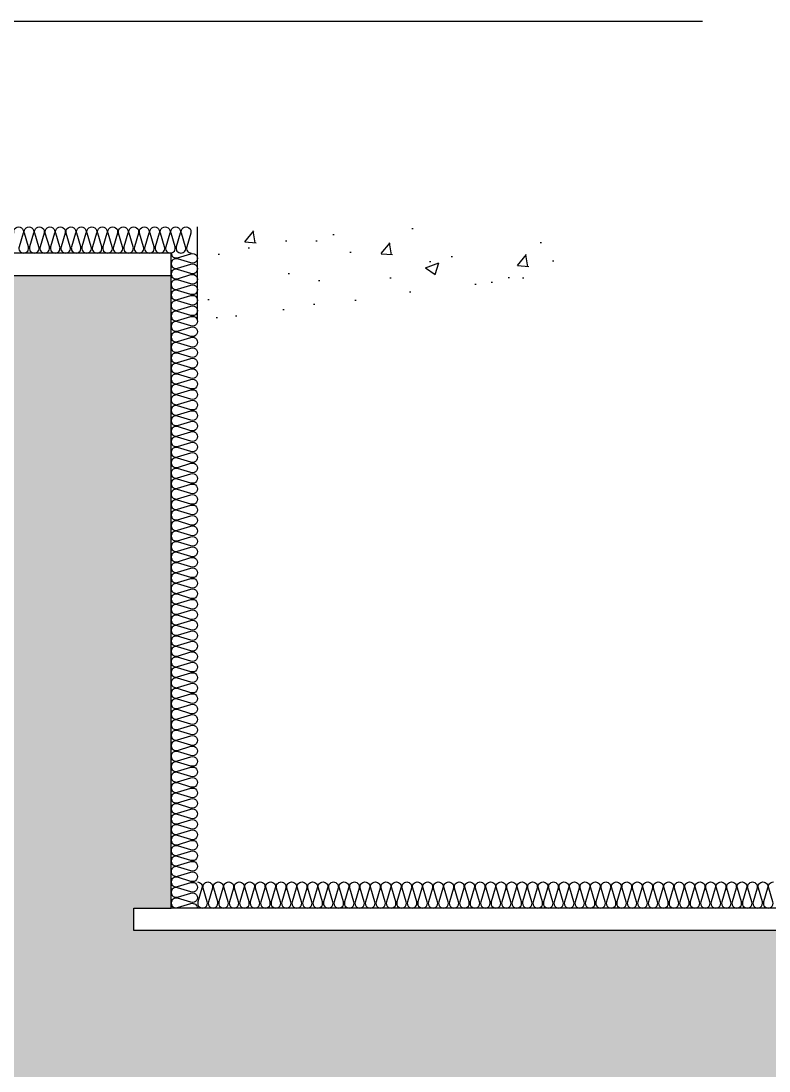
# Model space of a CAD drawing. Header units: millimetres. Extents: x 17311 to 801382, y -242618 to -104888.
# Drawn here: x 368339 to 370339, y -204284 to -201479 of the extents above; entities that cross this region are included whole.
import ezdxf

# ---------------------------------------------------------------- set-up
doc = ezdxf.new("R2010")
doc.units = ezdxf.units.MM
doc.header["$LTSCALE"] = 250
for name, color, linetype in [('A-FIN', 6, 'Continuous'), ('A-HAT', 252, 'Continuous'), ('A-버림CONC', 4, 'Continuous'), ('ISL', 251, 'Continuous'), ('지반', 254, 'Continuous')]:
    doc.layers.add(name, color=color, linetype=linetype)

msp = doc.modelspace()

# ---------------------------------------------------------------- hatches: boundary and pattern name
at = {"layer": 'A-HAT', "transparency": 33554687}
h = msp.add_hatch(dxfattribs=at)
h.set_pattern_fill('AR-CONC', color=256, scale=2)
h.set_pattern_definition([(50, (-418827.55, -236158.4), (364.36934, -31.87817), [38.1, -419.1]), (355, (-418827.55, -236158.4), (-70.48684, 382.11369), [30.48, -335.28117]), (100.451445, (-418797.2, -236161.07), (293.8825, 350.2355), [32.38002, -356.18049]), (46.1842, (-418827.55, -236056.8), (542.15808, -84.08466), [57.15, -628.65]), (96.63556, (-418782.37, -236063.8), (474.80827, 494.85225), [48.57005, -534.2712]), (351.18415, (-418827.55, -236056.8), (474.80827, 494.85225), [45.71993, -502.91946]), (21, (-418776.75, -236082.2), (303.22878, -204.5304), [38.1, -419.1]), (326, (-418776.75, -236082.2), (123.60406, 368.37593), [30.48, -335.28]), (71.451445, (-418751.48, -236099.26), (426.83284, 163.84554), [32.38002, -356.17988]), (37.5, (-418827.55, -236158.41), (6.177207, 169.110078), [0, -331.216, 0, -340.36, 0, -336.55]), (7.5, (-418827.55, -236158.41), (133.639325, 200.36115), [0, -194.056, 0, -323.596, 0, -128.27]), (327.5, (-418940.83, -236158.41), (271.18119, -11.457488), [0, -127, 0, -396.24, 0, -525.78]), (317.5, (-418991.63, -236158.4), (296.25836, 50.85298), [0, -165.1, 0, -263.144, 0, -373.38])])
h.paths.add_polyline_path([(369860.7, -202279.5), (369860.7, -202029.5), (368810.7, -202029.5), (368810.7, -202279.5)])
at = {"layer": '지반'}
h = msp.add_hatch(dxfattribs=at)
h.set_pattern_fill('EARTH', color=251, scale=70, angle=45)
h.paths.add_polyline_path([(230117.6, -201879.5), (230117.6, -213174), (380882.4, -213174), (380882.4, -201579.5), (370730.7, -201579.5), (370730.7, -201786.8), (370560.7, -201786.8), (370560.7, -202209.5), (371880.7, -202209.5), (371880.7, -203849.5), (371980.7, -203849.5), (371980.7, -203909.5), (368640.7, -203909.5), (368640.7, -203849.5), (368740.7, -203849.5), (368740.7, -202159.5), (364230.7, -202159.5), (364230.7, -202599.5), (364330.7, -202599.5), (364330.7, -202659.5), (363390.7, -202659.5), (363390.7, -202599.5), (363490.7, -202599.5), (363490.7, -202099.5), (362430.7, -202099.5), (362430.7, -203699.5), (362530.7, -203699.5), (362530.7, -203759.5), (358060.7, -203759.5), (358060.7, -203699.5), (358160.7, -203699.5), (358160.7, -202089.5), (351710.7, -202089.5), (351710.7, -204659.5), (351810.7, -204659.5), (351810.7, -204719.5), (347110.7, -204719.5), (347110.7, -204659.5), (347210.7, -204659.5), (347210.7, -202089.5), (340910.7, -202089.5), (340910.7, -204659.5), (341010.7, -204659.5), (341010.7, -204719.5), (336310.7, -204719.5), (336310.7, -204659.5), (336410.7, -204659.5), (336410.7, -202089.5), (330110.7, -202089.5), (330110.7, -204659.5), (330210.7, -204659.5), (330210.7, -204719.5), (325510.7, -204719.5), (325510.7, -204659.5), (325610.7, -204659.5), (325610.7, -202089.5), (319310.7, -202089.5), (319310.7, -203829.5), (319410.7, -203829.5), (319410.7, -203889.5), (314710.7, -203889.5), (314710.7, -203829.5), (314810.7, -203829.5), (314810.7, -202089.5), (308510.7, -202089.5), (308510.7, -203829.5), (308610.7, -203829.5), (308610.7, -203889.5), (303910.7, -203889.5), (303910.7, -203829.5), (304010.7, -203829.5), (304010.7, -202089.5), (297560.7, -202089.5), (297560.7, -203699.5), (297660.7, -203699.5), (297660.7, -203759.5), (293190.7, -203759.5), (293190.7, -203699.5), (293290.7, -203699.5), (293290.7, -203259.5), (286980.7, -203259.5), (286980.7, -204099.5), (287080.7, -204099.5), (287080.7, -204159.5), (283740.7, -204159.5), (283740.7, -204099.5), (283840.7, -204099.5), (283840.7, -202459.5), (285160.7, -202459.5), (285160.7, -202086.8), (284990.7, -202086.8), (284990.7, -201829.5), (283110.7, -201829.5), (283110.7, -202079.5), (283160.7, -202079.5), (283160.7, -202139.5), (282910.7, -202139.5), (282910.7, -202079.5), (282960.7, -202079.5), (282960.7, -201979.5), (271560.7, -201979.5), (271560.7, -201879.5)])

# ---------------------------------------------------------------- linework, layer by layer
at = {"layer": 'A-FIN'}
msp.add_line((364060.7, -201479.5), (370160.7, -201479.5), dxfattribs=at)
at = {"layer": 'A-HAT', "transparency": 33554687}
msp.add_line((368810.7, -202279.5), (368810.7, -202029.5), dxfattribs=at)
at = {"layer": 'A-버림CONC'}
for points in [[(364230.7, -202159.5), (368740.7, -202159.5)], [(371880.7, -203849.5), (371980.7, -203849.5), (371980.7, -203909.5), (368640.7, -203909.5), (368640.7, -203849.5), (368740.7, -203849.5)]]:
    msp.add_lwpolyline(points, dxfattribs=at)
at = {"layer": 'ISL'}
for points in [[(368320.3, -202046.4, -1.372593), (368345, -202046.4), (368334.3, -202082.5, 0.509267), (368346.7, -202099.5, 0.509267), (368359, -202082.5), (368348.3, -202046.4, -1.372593), (368373, -202046.4), (368362.3, -202082.5, 0.509267), (368374.7, -202099.5, 0.509267), (368387, -202082.5), (368376.3, -202046.4, -1.372593), (368401, -202046.4), (368390.3, -202082.5, 0.509267), (368402.7, -202099.5, 0.509267), (368415, -202082.5), (368404.3, -202046.4, -1.372593), (368429, -202046.4), (368418.3, -202082.5, 0.509267), (368430.7, -202099.5, 0.509267), (368443, -202082.5), (368432.3, -202046.4, -1.372593), (368457, -202046.4), (368446.3, -202082.5, 0.509267), (368458.7, -202099.5, 0.509267), (368471, -202082.5), (368460.3, -202046.4, -1.372593), (368485, -202046.4), (368474.3, -202082.5, 0.509267), (368486.7, -202099.5, 0.509267), (368499, -202082.5), (368488.3, -202046.4, -1.372593), (368513, -202046.4), (368502.3, -202082.5, 0.509267), (368514.7, -202099.5, 0.509267), (368527, -202082.5), (368516.3, -202046.4, -1.372593), (368541, -202046.4), (368530.3, -202082.5, 0.509267), (368542.7, -202099.5, 0.509267), (368555, -202082.5), (368544.3, -202046.4, -1.372593), (368569, -202046.4), (368558.3, -202082.5, 0.509267), (368570.7, -202099.5, 0.509267), (368583, -202082.5), (368572.3, -202046.4, -1.372593), (368597, -202046.4), (368586.3, -202082.5, 0.509267), (368598.7, -202099.5, 0.509267), (368611, -202082.5), (368600.3, -202046.4, -1.372593), (368625, -202046.4), (368614.3, -202082.5, 0.509267), (368626.7, -202099.5, 0.509267), (368639, -202082.5), (368628.3, -202046.4, -1.372593), (368653, -202046.4), (368642.3, -202082.5, 0.509267), (368654.7, -202099.5, 0.509267), (368667, -202082.5), (368656.3, -202046.4, -1.372593), (368681, -202046.4), (368670.3, -202082.5, 0.509267), (368682.7, -202099.5, 0.509267), (368695, -202082.5), (368684.3, -202046.4, -1.372593), (368709, -202046.4), (368698.3, -202082.5, 0.509267), (368710.7, -202099.5, 0.509267), (368723, -202082.5), (368712.3, -202046.4, -1.372593), (368737, -202046.4), (368726.3, -202082.5, 0.509267), (368738.7, -202099.5, 0.509267), (368751, -202082.5), (368740.3, -202046.4, -1.372593), (368765, -202046.4), (368754.3, -202082.5, 0.509267), (368766.7, -202099.5, 0.509267), (368779, -202082.5), (368768.3, -202046.4, -1.372593), (368793, -202046.4), (368782.3, -202082.5, 0.509267), (368794.7, -202099.5)], [(368740.7, -202099.5, 0.509267), (368757.6, -202111.9), (368793.7, -202101.1, -1.372593), (368793.7, -202125.9), (368757.6, -202115.1, 0.509267), (368740.7, -202127.5, 0.509267), (368757.6, -202139.9), (368793.7, -202129.1, -1.372593), (368793.7, -202153.9), (368757.6, -202143.1, 0.509267), (368740.7, -202155.5, 0.509267), (368757.6, -202167.9), (368793.7, -202157.1, -1.372593), (368793.7, -202181.9), (368757.6, -202171.1, 0.509267), (368740.7, -202183.5, 0.509267), (368757.6, -202195.9), (368793.7, -202185.1, -1.372593), (368793.7, -202209.9), (368757.6, -202199.1, 0.509267), (368740.7, -202211.5, 0.509267), (368757.6, -202223.9), (368793.7, -202213.1, -1.372593), (368793.7, -202237.9), (368757.6, -202227.1, 0.509267), (368740.7, -202239.5, 0.509267), (368757.6, -202251.9), (368793.7, -202241.1, -1.372593), (368793.7, -202265.9), (368757.6, -202255.1, 0.509267), (368740.7, -202267.5, 0.509267), (368757.6, -202279.9), (368793.7, -202269.1, -1.372593), (368793.7, -202293.9), (368757.6, -202283.1, 0.509267), (368740.7, -202295.5, 0.509267), (368757.6, -202307.9), (368793.7, -202297.1, -1.372593), (368793.7, -202321.9), (368757.6, -202311.1, 0.509267), (368740.7, -202323.5, 0.509267), (368757.6, -202335.9), (368793.7, -202325.1, -1.372593), (368793.7, -202349.9), (368757.6, -202339.1, 0.509267), (368740.7, -202351.5, 0.509267), (368757.6, -202363.9), (368793.7, -202353.1, -1.372593), (368793.7, -202377.9), (368757.6, -202367.1, 0.509267), (368740.7, -202379.5, 0.509267), (368757.6, -202391.9), (368793.7, -202381.1, -1.372593), (368793.7, -202405.9), (368757.6, -202395.1, 0.509267), (368740.7, -202407.5, 0.509267), (368757.6, -202419.9), (368793.7, -202409.1, -1.372593), (368793.7, -202433.9), (368757.6, -202423.1, 0.509267), (368740.7, -202435.5, 0.509267), (368757.6, -202447.9), (368793.7, -202437.1, -1.372593), (368793.7, -202461.9), (368757.6, -202451.1, 0.509267), (368740.7, -202463.5, 0.509267), (368757.6, -202475.9), (368793.7, -202465.1, -1.372593), (368793.7, -202489.9), (368757.6, -202479.1, 0.509267), (368740.7, -202491.5, 0.509267), (368757.6, -202503.9), (368793.7, -202493.1, -1.372593), (368793.7, -202517.9), (368757.6, -202507.1, 0.509267), (368740.7, -202519.5, 0.509267), (368757.6, -202531.9), (368793.7, -202521.1, -1.372593), (368793.7, -202545.9), (368757.6, -202535.1, 0.509267), (368740.7, -202547.5, 0.509267), (368757.6, -202559.9), (368793.7, -202549.1, -1.372593), (368793.7, -202573.9), (368757.6, -202563.1, 0.509267), (368740.7, -202575.5, 0.509267), (368757.6, -202587.9), (368793.7, -202577.1, -1.372593), (368793.7, -202601.9), (368757.6, -202591.1, 0.509267), (368740.7, -202603.5, 0.509267), (368757.6, -202615.9), (368793.7, -202605.1, -1.372593), (368793.7, -202629.9), (368757.6, -202619.1, 0.509267), (368740.7, -202631.5, 0.509267), (368757.6, -202643.9), (368793.7, -202633.1, -1.372593), (368793.7, -202657.9), (368757.6, -202647.1, 0.509267), (368740.7, -202659.5, 0.509267), (368757.6, -202671.9), (368793.7, -202661.1, -1.372593), (368793.7, -202685.9), (368757.6, -202675.1, 0.509267), (368740.7, -202687.5, 0.509267), (368757.6, -202699.9), (368793.7, -202689.1, -1.372593), (368793.7, -202713.9), (368757.6, -202703.1, 0.509267), (368740.7, -202715.5, 0.509267), (368757.6, -202727.9), (368793.7, -202717.1, -1.372593), (368793.7, -202741.9), (368757.6, -202731.1, 0.509267), (368740.7, -202743.5, 0.509267), (368757.6, -202755.9), (368793.7, -202745.1, -1.372593), (368793.7, -202769.9), (368757.6, -202759.1, 0.509267), (368740.7, -202771.5, 0.509267), (368757.6, -202783.9), (368793.7, -202773.1, -1.372593), (368793.7, -202797.9), (368757.6, -202787.1, 0.509267), (368740.7, -202799.5, 0.509267), (368757.6, -202811.9), (368793.7, -202801.1, -1.372593), (368793.7, -202825.9), (368757.6, -202815.1, 0.509267), (368740.7, -202827.5, 0.509267), (368757.6, -202839.9), (368793.7, -202829.1, -1.372593), (368793.7, -202853.9), (368757.6, -202843.1, 0.509267), (368740.7, -202855.5, 0.509267), (368757.6, -202867.9), (368793.7, -202857.1, -1.372593), (368793.7, -202881.9), (368757.6, -202871.1, 0.509267), (368740.7, -202883.5, 0.509267), (368757.6, -202895.9), (368793.7, -202885.1, -1.372593), (368793.7, -202909.9), (368757.6, -202899.1, 0.509267), (368740.7, -202911.5, 0.509267), (368757.6, -202923.9), (368793.7, -202913.1, -1.372593), (368793.7, -202937.9), (368757.6, -202927.1, 0.509267), (368740.7, -202939.5, 0.509267), (368757.6, -202951.9), (368793.7, -202941.1, -1.372593), (368793.7, -202965.9), (368757.6, -202955.1, 0.509267), (368740.7, -202967.5, 0.509267), (368757.6, -202979.9), (368793.7, -202969.1, -1.372593), (368793.7, -202993.9), (368757.6, -202983.1, 0.509267), (368740.7, -202995.5, 0.509267), (368757.6, -203007.9), (368793.7, -202997.1, -1.372593), (368793.7, -203021.9), (368757.6, -203011.1, 0.509267), (368740.7, -203023.5, 0.509267), (368757.6, -203035.9), (368793.7, -203025.1, -1.372593), (368793.7, -203049.9), (368757.6, -203039.1, 0.509267), (368740.7, -203051.5, 0.509267), (368757.6, -203063.9), (368793.7, -203053.1, -1.372593), (368793.7, -203077.9), (368757.6, -203067.1, 0.509267), (368740.7, -203079.5, 0.509267), (368757.6, -203091.9), (368793.7, -203081.1, -1.372593), (368793.7, -203105.9), (368757.6, -203095.1, 0.509267), (368740.7, -203107.5, 0.509267), (368757.6, -203119.9), (368793.7, -203109.1, -1.372593), (368793.7, -203133.9), (368757.6, -203123.1, 0.509267), (368740.7, -203135.5, 0.509267), (368757.6, -203147.9), (368793.7, -203137.1, -1.372593), (368793.7, -203161.9), (368757.6, -203151.1, 0.509267), (368740.7, -203163.5, 0.509267), (368757.6, -203175.9), (368793.7, -203165.1, -1.372593), (368793.7, -203189.9), (368757.6, -203179.1, 0.509267), (368740.7, -203191.5, 0.509267), (368757.6, -203203.9), (368793.7, -203193.1, -1.372593), (368793.7, -203217.9), (368757.6, -203207.1, 0.509267), (368740.7, -203219.5, 0.509267), (368757.6, -203231.9), (368793.7, -203221.1, -1.372593), (368793.7, -203245.9), (368757.6, -203235.1, 0.509267), (368740.7, -203247.5, 0.509267), (368757.6, -203259.9), (368793.7, -203249.1, -1.372593), (368793.7, -203273.9), (368757.6, -203263.1, 0.509267), (368740.7, -203275.5, 0.509267), (368757.6, -203287.9), (368793.7, -203277.1, -1.372593), (368793.7, -203301.9), (368757.6, -203291.1, 0.509267), (368740.7, -203303.5, 0.509267), (368757.6, -203315.9), (368793.7, -203305.1, -1.372593), (368793.7, -203329.9), (368757.6, -203319.1, 0.509267), (368740.7, -203331.5, 0.509267), (368757.6, -203343.9), (368793.7, -203333.1, -1.372593), (368793.7, -203357.9), (368757.6, -203347.1, 0.509267), (368740.7, -203359.5, 0.509267), (368757.6, -203371.9), (368793.7, -203361.1, -1.372593), (368793.7, -203385.9), (368757.6, -203375.1, 0.509267), (368740.7, -203387.5, 0.509267), (368757.6, -203399.9), (368793.7, -203389.1, -1.372593), (368793.7, -203413.9), (368757.6, -203403.1, 0.509267), (368740.7, -203415.5, 0.509267), (368757.6, -203427.9), (368793.7, -203417.1, -1.372593), (368793.7, -203441.9), (368757.6, -203431.1, 0.509267), (368740.7, -203443.5, 0.509267), (368757.6, -203455.9), (368793.7, -203445.1, -1.372593), (368793.7, -203469.9), (368757.6, -203459.1, 0.509267), (368740.7, -203471.5, 0.509267), (368757.6, -203483.9), (368793.7, -203473.1, -1.372593), (368793.7, -203497.9), (368757.6, -203487.1, 0.509267), (368740.7, -203499.5, 0.509267), (368757.6, -203511.9), (368793.7, -203501.1, -1.372593), (368793.7, -203525.9), (368757.6, -203515.1, 0.509267), (368740.7, -203527.5, 0.509267), (368757.6, -203539.9), (368793.7, -203529.1, -1.372593), (368793.7, -203553.9), (368757.6, -203543.1, 0.509267), (368740.7, -203555.5, 0.509267), (368757.6, -203567.9), (368793.7, -203557.1, -1.372593), (368793.7, -203581.9), (368757.6, -203571.1, 0.509267), (368740.7, -203583.5, 0.509267), (368757.6, -203595.9), (368793.7, -203585.1, -1.372593), (368793.7, -203609.9), (368757.6, -203599.1, 0.509267), (368740.7, -203611.5, 0.509267), (368757.6, -203623.9), (368793.7, -203613.1, -1.372593), (368793.7, -203637.9), (368757.6, -203627.1, 0.509267), (368740.7, -203639.5, 0.509267), (368757.6, -203651.9), (368793.7, -203641.1, -1.372593), (368793.7, -203665.9), (368757.6, -203655.1, 0.509267), (368740.7, -203667.5, 0.509267), (368757.6, -203679.9), (368793.7, -203669.1, -1.372593), (368793.7, -203693.9), (368757.6, -203683.1, 0.509267), (368740.7, -203695.5, 0.509267), (368757.6, -203707.9), (368793.7, -203697.1, -1.372593), (368793.7, -203721.9), (368757.6, -203711.1, 0.509267), (368740.7, -203723.5, 0.509267), (368757.6, -203735.9), (368793.7, -203725.1, -1.372593), (368793.7, -203749.9), (368757.6, -203739.1, 0.509267), (368740.7, -203751.5, 0.509267), (368757.6, -203763.9), (368793.7, -203753.1, -1.372593), (368793.7, -203777.9), (368757.6, -203767.1, 0.509267), (368740.7, -203779.5, 0.509267), (368757.6, -203791.9), (368793.7, -203781.1, -1.372593), (368793.7, -203805.9), (368757.6, -203795.1, 0.509267), (368740.7, -203807.5, 0.509267), (368757.6, -203819.9), (368793.7, -203809.1, -1.372593), (368793.7, -203833.9), (368757.6, -203823.1, 0.509267), (368740.7, -203835.5, 0.509267), (368757.6, -203847.9), (368793.7, -203837.1, -0.508361), (368810.7, -203849.5, -0.508361)], [(368810.7, -203779.5, -0.509267), (368823, -203796.4), (368812.3, -203832.5, 1.372593), (368837, -203832.5), (368826.3, -203796.4, -0.509267), (368838.7, -203779.5, -0.509267), (368851, -203796.4), (368840.3, -203832.5, 1.372593), (368865, -203832.5), (368854.3, -203796.4, -0.509267), (368866.7, -203779.5, -0.509267), (368879, -203796.4), (368868.3, -203832.5, 1.372593), (368893, -203832.5), (368882.3, -203796.4, -0.509267), (368894.7, -203779.5, -0.509267), (368907, -203796.4), (368896.3, -203832.5, 1.372593), (368921, -203832.5), (368910.3, -203796.4, -0.509267), (368922.7, -203779.5, -0.509267), (368935, -203796.4), (368924.3, -203832.5, 1.372593), (368949, -203832.5), (368938.3, -203796.4, -0.509267), (368950.7, -203779.5, -0.509267), (368963, -203796.4), (368952.3, -203832.5, 1.372593), (368977, -203832.5), (368966.3, -203796.4, -0.509267), (368978.7, -203779.5, -0.509267), (368991, -203796.4), (368980.3, -203832.5, 1.372593), (369005, -203832.5), (368994.3, -203796.4, -0.509267), (369006.7, -203779.5, -0.509267), (369019, -203796.4), (369008.3, -203832.5, 1.372593), (369033, -203832.5), (369022.3, -203796.4, -0.509267), (369034.7, -203779.5, -0.509267), (369047, -203796.4), (369036.3, -203832.5, 1.372593), (369061, -203832.5), (369050.3, -203796.4, -0.509267), (369062.7, -203779.5, -0.509267), (369075, -203796.4), (369064.3, -203832.5, 1.372593), (369089, -203832.5), (369078.3, -203796.4, -0.509267), (369090.7, -203779.5, -0.509267), (369103, -203796.4), (369092.3, -203832.5, 1.372593), (369117, -203832.5), (369106.3, -203796.4, -0.509267), (369118.7, -203779.5, -0.509267), (369131, -203796.4), (369120.3, -203832.5, 1.372593), (369145, -203832.5), (369134.3, -203796.4, -0.509267), (369146.7, -203779.5, -0.509267), (369159, -203796.4), (369148.3, -203832.5, 1.372593), (369173, -203832.5), (369162.3, -203796.4, -0.509267), (369174.7, -203779.5, -0.509267), (369187, -203796.4), (369176.3, -203832.5, 1.372593), (369201, -203832.5), (369190.3, -203796.4, -0.509267), (369202.7, -203779.5, -0.509267), (369215, -203796.4), (369204.3, -203832.5, 1.372593), (369229, -203832.5), (369218.3, -203796.4, -0.509267), (369230.7, -203779.5, -0.509267), (369243, -203796.4), (369232.3, -203832.5, 1.372593), (369257, -203832.5), (369246.3, -203796.4, -0.509267), (369258.7, -203779.5, -0.509267), (369271, -203796.4), (369260.3, -203832.5, 1.372593), (369285, -203832.5), (369274.3, -203796.4, -0.509267), (369286.7, -203779.5, -0.509267), (369299, -203796.4), (369288.3, -203832.5, 1.372593), (369313, -203832.5), (369302.3, -203796.4, -0.509267), (369314.7, -203779.5, -0.509267), (369327, -203796.4), (369316.3, -203832.5, 1.372593), (369341, -203832.5), (369330.3, -203796.4, -0.509267), (369342.7, -203779.5, -0.509267), (369355, -203796.4), (369344.3, -203832.5, 1.372593), (369369, -203832.5), (369358.3, -203796.4, -0.509267), (369370.7, -203779.5, -0.509267), (369383, -203796.4), (369372.3, -203832.5, 1.372593), (369397, -203832.5), (369386.3, -203796.4, -0.509267), (369398.7, -203779.5, -0.509267), (369411, -203796.4), (369400.3, -203832.5, 1.372593), (369425, -203832.5), (369414.3, -203796.4, -0.509267), (369426.7, -203779.5, -0.509267), (369439, -203796.4), (369428.3, -203832.5, 1.372593), (369453, -203832.5), (369442.3, -203796.4, -0.509267), (369454.7, -203779.5, -0.509267), (369467, -203796.4), (369456.3, -203832.5, 1.372593), (369481, -203832.5), (369470.3, -203796.4, -0.509267), (369482.7, -203779.5, -0.509267), (369495, -203796.4), (369484.3, -203832.5, 1.372593), (369509, -203832.5), (369498.3, -203796.4, -0.509267), (369510.7, -203779.5, -0.509267), (369523, -203796.4), (369512.3, -203832.5, 1.372593), (369537, -203832.5), (369526.3, -203796.4, -0.509267), (369538.7, -203779.5, -0.509267), (369551, -203796.4), (369540.3, -203832.5, 1.372593), (369565, -203832.5), (369554.3, -203796.4, -0.509267), (369566.7, -203779.5, -0.509267), (369579, -203796.4), (369568.3, -203832.5, 1.372593), (369593, -203832.5), (369582.3, -203796.4, -0.509267), (369594.7, -203779.5, -0.509267), (369607, -203796.4), (369596.3, -203832.5, 1.372593), (369621, -203832.5), (369610.3, -203796.4, -0.509267), (369622.7, -203779.5, -0.509267), (369635, -203796.4), (369624.3, -203832.5, 1.372593), (369649, -203832.5), (369638.3, -203796.4, -0.509267), (369650.7, -203779.5, -0.509267), (369663, -203796.4), (369652.3, -203832.5, 1.372593), (369677, -203832.5), (369666.3, -203796.4, -0.509267), (369678.7, -203779.5, -0.509267), (369691, -203796.4), (369680.3, -203832.5, 1.372593), (369705, -203832.5), (369694.3, -203796.4, -0.509267), (369706.7, -203779.5, -0.509267), (369719, -203796.4), (369708.3, -203832.5, 1.372593), (369733, -203832.5), (369722.3, -203796.4, -0.509267), (369734.7, -203779.5, -0.509267), (369747, -203796.4), (369736.3, -203832.5, 1.372593), (369761, -203832.5), (369750.3, -203796.4, -0.509267), (369762.7, -203779.5, -0.509267), (369775, -203796.4), (369764.3, -203832.5, 1.372593), (369789, -203832.5), (369778.3, -203796.4, -0.509267), (369790.7, -203779.5, -0.509267), (369803, -203796.4), (369792.3, -203832.5, 1.372593), (369817, -203832.5), (369806.3, -203796.4, -0.509267), (369818.7, -203779.5, -0.509267), (369831, -203796.4), (369820.3, -203832.5, 1.372593), (369845, -203832.5), (369834.3, -203796.4, -0.509267), (369846.7, -203779.5, -0.509267), (369859, -203796.4), (369848.3, -203832.5, 1.372593), (369873, -203832.5), (369862.3, -203796.4, -0.509267), (369874.7, -203779.5, -0.509267), (369887, -203796.4), (369876.3, -203832.5, 1.372593), (369901, -203832.5), (369890.3, -203796.4, -0.509267), (369902.7, -203779.5, -0.509267), (369915, -203796.4), (369904.3, -203832.5, 1.372593), (369929, -203832.5), (369918.3, -203796.4, -0.509267), (369930.7, -203779.5, -0.509267), (369943, -203796.4), (369932.3, -203832.5, 1.372593), (369957, -203832.5), (369946.3, -203796.4, -0.509267), (369958.7, -203779.5, -0.509267), (369971, -203796.4), (369960.3, -203832.5, 1.372593), (369985, -203832.5), (369974.3, -203796.4, -0.509267), (369986.7, -203779.5, -0.509267), (369999, -203796.4), (369988.3, -203832.5, 1.372593), (370013, -203832.5), (370002.3, -203796.4, -0.509267), (370014.7, -203779.5, -0.509267), (370027, -203796.4), (370016.3, -203832.5, 1.372593), (370041, -203832.5), (370030.3, -203796.4, -0.509267), (370042.7, -203779.5, -0.509267), (370055, -203796.4), (370044.3, -203832.5, 1.372593), (370069, -203832.5), (370058.3, -203796.4, -0.509267), (370070.7, -203779.5, -0.509267), (370083, -203796.4), (370072.3, -203832.5, 1.372593), (370097, -203832.5), (370086.3, -203796.4, -0.509267), (370098.7, -203779.5, -0.509267), (370111, -203796.4), (370100.3, -203832.5, 1.372593), (370125, -203832.5), (370114.3, -203796.4, -0.509267), (370126.7, -203779.5, -0.509267), (370139, -203796.4), (370128.3, -203832.5, 1.372593), (370153, -203832.5), (370142.3, -203796.4, -0.509267), (370154.7, -203779.5, -0.509267), (370167, -203796.4), (370156.3, -203832.5, 1.372593), (370181, -203832.5), (370170.3, -203796.4, -0.509267), (370182.7, -203779.5, -0.509267), (370195, -203796.4), (370184.3, -203832.5, 1.372593), (370209, -203832.5), (370198.3, -203796.4, -0.509267), (370210.7, -203779.5, -0.509267), (370223, -203796.4), (370212.3, -203832.5, 1.372593), (370237, -203832.5), (370226.3, -203796.4, -0.509267), (370238.7, -203779.5, -0.509267), (370251, -203796.4), (370240.3, -203832.5, 1.372593), (370265, -203832.5), (370254.3, -203796.4, -0.509267), (370266.7, -203779.5, -0.509267), (370279, -203796.4), (370268.3, -203832.5, 1.372593), (370293, -203832.5), (370282.3, -203796.4, -0.509267), (370294.7, -203779.5, -0.509267), (370307, -203796.4), (370296.3, -203832.5, 1.372593), (370321, -203832.5), (370310.3, -203796.4, -0.509267), (370322.7, -203779.5, -0.509267), (370335, -203796.4), (370324.3, -203832.5, 1.372593), (370349, -203832.5), (370338.3, -203796.4, -0.509267), (370350.7, -203779.5, -0.509267)]]:
    msp.add_lwpolyline(points, format="xyb", dxfattribs=at)
msp.add_lwpolyline([(370560.7, -202209.5), (371880.7, -202209.5), (371880.7, -203849.5), (368740.7, -203849.5), (368740.7, -202099.5), (364230.7, -202099.5)], dxfattribs=at)

doc.saveas('drawing.dxf')
